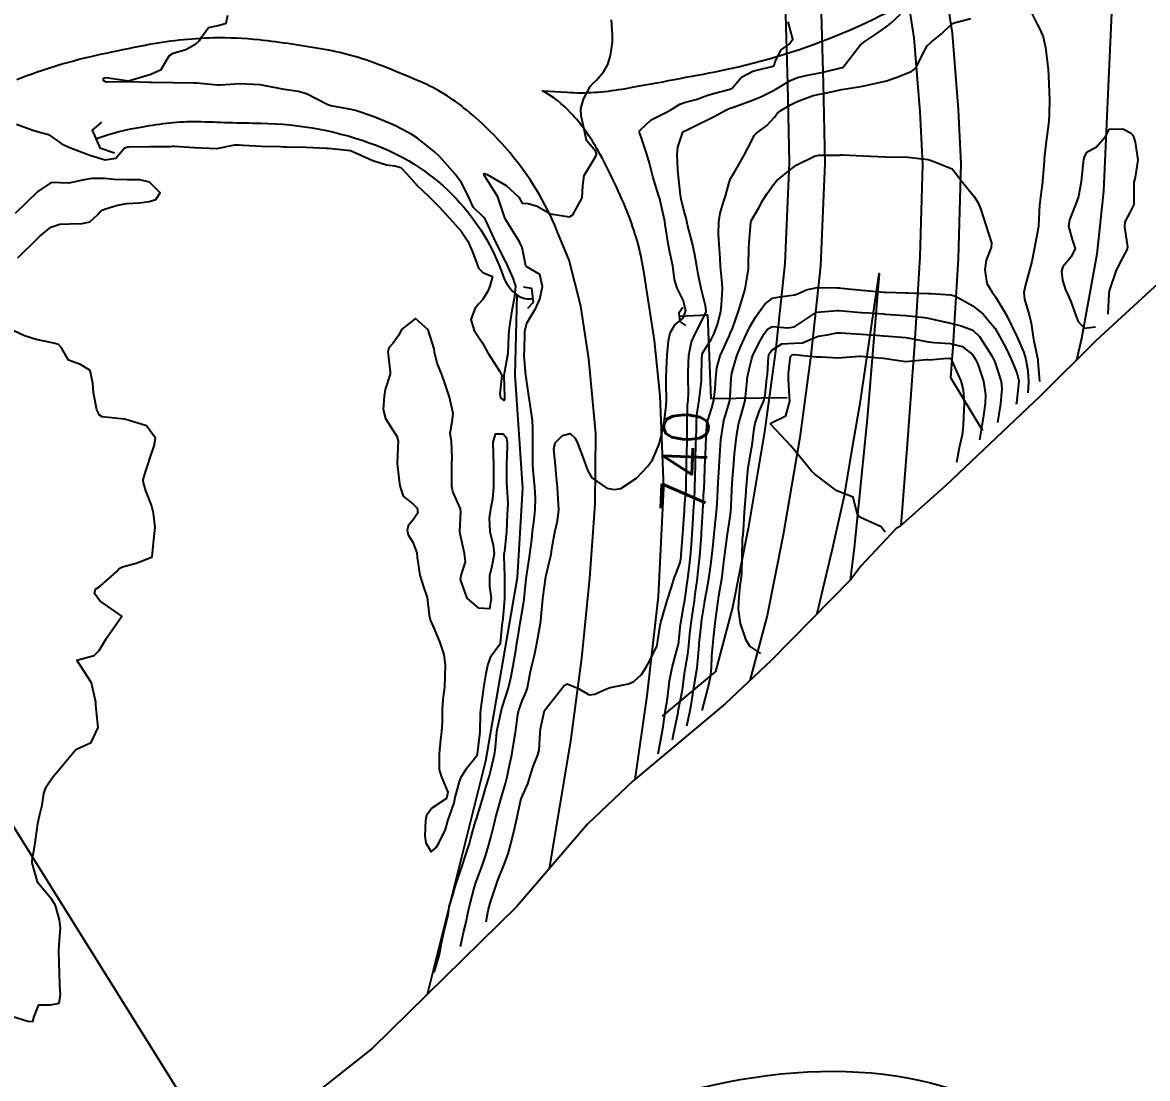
# Model space of a CAD drawing. Header units: metres. Extents: x 307586 to 320046, y 7427249 to 7434250.
# Drawn here: x 316221.1 to 316322, y 7432620.2 to 7432714.9 of the extents above; entities that cross this region are included whole.
import ezdxf
from ezdxf.enums import TextEntityAlignment as Align

# ---------------------------------------------------------------- set-up
doc = ezdxf.new("R2010")
doc.units = ezdxf.units.M
doc.header["$MEASUREMENT"] = 0
for name, color, linetype in [('Area', 45, 'Continuous'), ('Cotas', 45, 'Continuous'), ('Curvas de Nivel 1m', 11, 'Continuous'), ('Curvas de Nivel 5m', 15, 'Continuous'), ('DETALHES', 45, 'Continuous'), ('Hidrografia', 140, 'Continuous'), ('Pontes_Viadutos_Tubos', 190, 'Continuous'), ('TEXTO', 45, 'Continuous'), ('Vias Primárias', 230, 'Continuous')]:
    doc.layers.add(name, color=color, linetype=linetype)
doc.styles.add('Style-STANDARD', font='STANDARD.shx')

msp = doc.modelspace()

# ---------------------------------------------------------------- linework, layer by layer
at = {"layer": 'Area'}
msp.add_polyline3d([(316327.02, 7432695.3, 740.36), (316317.38, 7432686.41, 740.17), (316312.31, 7432681.4, 743.35), (316303.88, 7432673.43, 746.62), (316299.75, 7432669.74, 746.2), (316299.43, 7432669.56, 746.28), (316296.27, 7432666.19, 745.84), (316295.37, 7432665, 745.81), (316288.23, 7432657.73, 745.84), (316284.08, 7432653.83, 742.83), (316275.85, 7432646.92, 740.33), (316271.73, 7432643.04, 740.63), (316265.4, 7432635.65, 739.29), (316252.42, 7432622.91, 737.29), (316247.74, 7432619.22, 738.64)], dxfattribs=at)
at = {"layer": 'Curvas de Nivel 1m', "flags": 128}
for points, elevation in [([(316311.6, 7432715.76), (316312.12, 7432714.72), (316312.3, 7432714.39), (316312.61, 7432713.64), (316312.82, 7432712.71), (316312.85, 7432712.46), (316313.07, 7432710.71), (316313.11, 7432710.17), (316313.17, 7432708.7), (316313.18, 7432708.07), (316313.17, 7432706.7), (316313.13, 7432706.1), (316312.95, 7432704.71), (316312.9, 7432704.31), (316312.72, 7432702.71), (316312.7, 7432702.49), (316312.56, 7432700.71), (316312.55, 7432700.62), (316312.45, 7432699.76), (316312.33, 7432698.81), (316312.32, 7432698.71), (316312.3, 7432698.58), (316312.21, 7432696.71), (316312.18, 7432696.49), (316311.84, 7432694.72), (316311.6, 7432693.5), (316311.4, 7432692.72), (316311.04, 7432691.42), (316310.89, 7432690.73), (316310.93, 7432690.14), (316311.36, 7432688.72), (316311.55, 7432687.97), (316311.72, 7432686.72), (316311.81, 7432686.24), (316312.13, 7432684.71), (316312.14, 7432684.58), (316312.25, 7432683.09), (316312.28, 7432682.75)], 741), ([(316220.5, 7432705.82), (316221.99, 7432705.29), (316222.5, 7432705.14), (316223.39, 7432704.88), (316224.49, 7432704.11), (316224.71, 7432703.99), (316225.22, 7432703.76), (316226.48, 7432703.27), (316227.19, 7432703.02), (316228.47, 7432702.63), (316229.42, 7432702.76), (316230.21, 7432703.7), (316230.41, 7432703.77), (316230.48, 7432703.79), (316230.58, 7432703.79), (316232.48, 7432703.81), (316234.3, 7432703.83), (316234.48, 7432703.85), (316234.7, 7432703.86), (316236.48, 7432703.73), (316238.45, 7432703.63), (316238.48, 7432703.63), (316240.1, 7432703.97), (316240.49, 7432703.98), (316240.85, 7432703.94), (316242.49, 7432703.86), (316244.21, 7432703.81), (316244.49, 7432703.8), (316244.75, 7432703.79), (316246.49, 7432703.75), (316248.29, 7432703.68), (316248.48, 7432703.66), (316250.48, 7432703.46), (316252.47, 7432702.55), (316253.7, 7432702.18), (316254.47, 7432702.07), (316255, 7432701.94), (316255.51, 7432701.39), (316256.45, 7432700.33), (316257.48, 7432699.37), (316258.42, 7432698.42), (316259.4, 7432697.35), (316260.4, 7432696.23), (316260.99, 7432695.33), (316261.41, 7432694.36), (316261.8, 7432693.32), (316261.95, 7432692.9), (316262.36, 7432692.53), (316263.22, 7432692.17), (316262.99, 7432691.3), (316262.8, 7432690.84), (316262.32, 7432690.08), (316261.95, 7432689.69), (316261.66, 7432689.32), (316261.27, 7432688.29), (316261.56, 7432687.32), (316262.28, 7432686.24), (316262.79, 7432685.3), (316263.89, 7432683.65), (316264.06, 7432683.29), (316263.89, 7432681.63), (316263.95, 7432681.29), (316264.22, 7432681.03), (316264.33, 7432681.18), (316264.32, 7432681.29), (316264.31, 7432681.37), (316264.26, 7432683.29), (316264.26, 7432683.31), (316264.62, 7432685.28), (316264.69, 7432686.89), (316264.71, 7432687.28), (316264.78, 7432687.77), (316265, 7432689.28), (316265.22, 7432690.38), (316265.32, 7432691.28), (316265.07, 7432692), (316264.5, 7432693.29), (316264.45, 7432693.38), (316264.37, 7432693.54), (316263.49, 7432695.3), (316262.71, 7432697), (316262.57, 7432697.31), (316262.41, 7432697.49), (316261.49, 7432698.39), (316261.06, 7432699.33), (316260.45, 7432700.56), (316259.86, 7432701.35), (316258.48, 7432702.89), (316257.97, 7432703.37), (316256.49, 7432704.56), (316255.99, 7432704.88), (316255.02, 7432705.4), (316254.51, 7432705.67), (316254.04, 7432705.88), (316252.52, 7432706.52), (316250.93, 7432707.05), (316250.53, 7432707.14), (316248.7, 7432707.48), (316248.53, 7432707.52), (316248.46, 7432707.55), (316246.54, 7432708.55), (316245.78, 7432708.75), (316244.55, 7432708.92), (316242.83, 7432709.27), (316242.55, 7432709.32), (316242.35, 7432709.35), (316240.55, 7432709.43), (316238.82, 7432709.33), (316238.55, 7432709.33), (316236.68, 7432709.49), (316236.55, 7432709.49), (316236.42, 7432709.49), (316234.55, 7432709.54), (316232.66, 7432709.56), (316232.55, 7432709.56), (316232.43, 7432709.55), (316230.55, 7432709.63), (316228.67, 7432709.6), (316228.55, 7432709.6), (316228.31, 7432709.72), (316228.33, 7432709.95), (316228.56, 7432710.02), (316230.55, 7432709.7), (316232.56, 7432710.3), (316233.5, 7432710.73), (316234.03, 7432711.66), (316234.25, 7432711.98), (316234.58, 7432712.18), (316235.7, 7432712.52), (316236.59, 7432713.03), (316236.9, 7432713.31), (316237.12, 7432713.61), (316237.73, 7432714.49), (316238.61, 7432714.67), (316239.33, 7432714.88), (316239.47, 7432715.59)], 737), ([(316257.98, 7432629.74), (316258.45, 7432631.35), (316258.65, 7432632.36), (316258.84, 7432633.34), (316259.24, 7432634.92), (316259.29, 7432635.34), (316259.33, 7432635.67), (316259.68, 7432636.76), (316259.8, 7432637.22), (316259.83, 7432637.33), (316259.91, 7432637.54), (316260.49, 7432639.32), (316260.81, 7432640.23), (316261.15, 7432641.32), (316261.27, 7432641.79), (316261.69, 7432643.31), (316261.71, 7432643.36), (316261.77, 7432643.52), (316262.19, 7432644.89), (316262.31, 7432645.3), (316262.66, 7432646.44), (316262.91, 7432647.3), (316263.1, 7432648.02), (316263.41, 7432649.29), (316263.47, 7432649.66), (316263.62, 7432651.29), (316263.65, 7432651.5), (316263.88, 7432652.58), (316264.03, 7432653.29), (316264.09, 7432653.5), (316264.66, 7432655.28), (316264.89, 7432656.3), (316265.06, 7432657.27), (316265.3, 7432658.63), (316265.41, 7432659.27), (316265.48, 7432659.75), (316265.73, 7432661.26), (316266, 7432662.82), (316266.06, 7432663.2), (316266.07, 7432663.26), (316266.24, 7432665.04), (316266.27, 7432665.26), (316266.51, 7432666.8), (316266.57, 7432667.25), (316266.74, 7432668.58), (316266.81, 7432669.25), (316266.97, 7432670.38), (316267.05, 7432671.25), (316267.07, 7432672.3), (316267.01, 7432673.25), (316266.89, 7432674.49), (316266.85, 7432675.25), (316266.84, 7432676.58), (316266.83, 7432677.25), (316266.85, 7432678.59), (316266.82, 7432679.25), (316266.57, 7432680.9), (316266.52, 7432681.26), (316266.24, 7432683.13), (316266.22, 7432683.24), (316266.22, 7432683.26), (316266.07, 7432685.07), (316266.07, 7432685.26), (316266.08, 7432685.44), (316266.13, 7432687.26), (316266.3, 7432687.98), (316266.78, 7432688.79), (316267.07, 7432689.25), (316267.46, 7432690.12), (316267.69, 7432691.25), (316267.46, 7432692.35), (316266.36, 7432692.99), (316266.22, 7432693.12), (316266.17, 7432693.26), (316265.87, 7432694.76), (316265.65, 7432695.27), (316264.41, 7432697.25), (316264.39, 7432697.29), (316264.36, 7432697.34), (316263.69, 7432699.3), (316262.46, 7432701.25), (316262.45, 7432701.31), (316262.46, 7432701.39), (316262.74, 7432701.31), (316264.45, 7432700.33), (316265.58, 7432699.27), (316265.89, 7432698.73), (316266.43, 7432698.7), (316267.21, 7432698.47), (316268.42, 7432697.78), (316270.13, 7432697.51), (316270.42, 7432697.69), (316271.25, 7432699.21), (316271.33, 7432700.32), (316271.45, 7432701.21), (316272.48, 7432702.94), (316272.56, 7432703.11), (316272.56, 7432703.19), (316272.48, 7432703.36), (316271.66, 7432704.37), (316271.48, 7432705.21), (316271.17, 7432706.56), (316271.13, 7432707.21), (316271.39, 7432708.06), (316271.97, 7432709.2), (316272.25, 7432709.5), (316272.56, 7432709.78), (316273.22, 7432710.54), (316273.55, 7432711.18), (316273.79, 7432711.98), (316273.98, 7432713.18), (316273.98, 7432713.8), (316273.9, 7432715.18)], 738), ([(316260.36, 7432632.06), (316260.63, 7432633.32), (316260.83, 7432634.14), (316261.07, 7432635.32), (316261.17, 7432635.82), (316261.56, 7432637.31), (316261.7, 7432637.71), (316262.28, 7432639.3), (316262.64, 7432640.39), (316262.91, 7432641.3), (316263.09, 7432641.96), (316263.42, 7432643.29), (316263.49, 7432643.57), (316263.78, 7432644.63), (316263.97, 7432645.29), (316264.39, 7432646.7), (316264.53, 7432647.28), (316264.72, 7432648.18), (316264.95, 7432649.27), (316265.08, 7432650.04), (316265.27, 7432651.27), (316265.5, 7432652.89), (316265.58, 7432653.26), (316265.89, 7432654.09), (316266.25, 7432654.9), (316266.35, 7432655.26), (316266.59, 7432656.59), (316266.74, 7432657.25), (316266.98, 7432658.21), (316267.2, 7432659.25), (316267.32, 7432659.89), (316267.54, 7432661.24), (316267.59, 7432661.65), (316267.72, 7432663.24), (316267.75, 7432663.5), (316268.01, 7432665.24), (316268.01, 7432665.26), (316268.02, 7432665.36), (316268.4, 7432666.88), (316268.48, 7432667.23), (316268.55, 7432667.73), (316268.82, 7432669.23), (316269.06, 7432670.26), (316269.16, 7432671.23), (316269.12, 7432672.22), (316269.05, 7432673.23), (316268.93, 7432674.44), (316268.86, 7432675.23), (316268.72, 7432676.68), (316268.84, 7432677.23), (316269.49, 7432677.91), (316270.18, 7432678.08), (316270.62, 7432677.66), (316270.85, 7432677.21), (316271.3, 7432676.06), (316271.6, 7432675.2), (316271.75, 7432674.8), (316272.13, 7432674.11), (316273.46, 7432673.18), (316274.12, 7432673.05), (316274.74, 7432673.16), (316276.13, 7432674.08), (316276.65, 7432674.62), (316277.12, 7432675.13), (316277.56, 7432675.72), (316278.17, 7432677.12), (316278.56, 7432678.75), (316278.62, 7432679.12), (316278.8, 7432680.53), (316278.82, 7432681.11), (316278.8, 7432682.55), (316278.8, 7432683.11), (316278.86, 7432684.51), (316278.88, 7432685.11), (316279, 7432686.39), (316279.17, 7432687.11), (316279.59, 7432687.82), (316280.31, 7432688.43), (316280.57, 7432689.1), (316280.33, 7432690.05), (316279.77, 7432691.11), (316279.56, 7432691.9), (316279.39, 7432693.11), (316279.14, 7432694.35), (316278.99, 7432695.11), (316278.72, 7432696.81), (316278.67, 7432697.12), (316278.42, 7432698.29), (316278.22, 7432699.12), (316278.12, 7432699.44), (316277.6, 7432701.13), (316277.29, 7432702.32), (316277.07, 7432703.13), (316276.5, 7432704.83), (316276.41, 7432705.05), (316276.4, 7432705.14), (316276.42, 7432705.22), (316276.51, 7432705.33), (316277.44, 7432706.21), (316278.53, 7432706.76), (316278.78, 7432706.86), (316279.21, 7432707.11), (316280.01, 7432707.63), (316280.54, 7432707.8), (316281.49, 7432708.03), (316282.55, 7432708.42), (316283.03, 7432708.58), (316284.55, 7432708.96), (316284.73, 7432709.05), (316285.56, 7432710.04), (316286.58, 7432710.56), (316286.93, 7432710.67), (316288.27, 7432711), (316288.49, 7432711.09), (316288.59, 7432711.45), (316289.11, 7432712.48), (316289.83, 7432712.99), (316290.16, 7432713.43), (316289.75, 7432714.99)], 739), ([(316278.07, 7432649.36), (316278.42, 7432651.11), (316278.53, 7432651.77), (316278.72, 7432653.11), (316278.88, 7432654.09), (316279.02, 7432655.1), (316279.11, 7432655.91), (316279.33, 7432657.1), (316279.85, 7432658.99), (316279.88, 7432659.09), (316279.89, 7432659.16), (316279.96, 7432659.71), (316280.09, 7432660.98), (316280.11, 7432661.09), (316280.39, 7432662.69), (316280.46, 7432663.09), (316280.66, 7432664.44), (316280.74, 7432665.08), (316280.89, 7432666.24), (316280.98, 7432667.09), (316281.06, 7432668.09), (316281.14, 7432669.08), (316281.2, 7432669.97), (316281.26, 7432671.08), (316281.33, 7432672.29), (316281.37, 7432673.08), (316281.41, 7432674.36), (316281.43, 7432675.08), (316281.44, 7432675.79), (316281.47, 7432677.08), (316281.51, 7432678.41), (316281.52, 7432679.08), (316281.56, 7432679.72), (316281.77, 7432681.08), (316281.96, 7432682.8), (316281.98, 7432683.07), (316282.01, 7432684.82), (316282.02, 7432685.07), (316282.07, 7432685.27), (316282.27, 7432685.61), (316282.83, 7432686.52), (316283.1, 7432687.06), (316283.43, 7432687.93), (316283.7, 7432689.06), (316283.75, 7432689.62), (316283.84, 7432691.06), (316283.83, 7432691.57), (316283.68, 7432693.06), (316283.63, 7432693.8), (316283.54, 7432695.06), (316283.48, 7432695.97), (316283.52, 7432697.06), (316283.65, 7432697.83), (316284.01, 7432699.05), (316284.12, 7432699.37), (316284.46, 7432700.6), (316284.57, 7432700.94), (316284.62, 7432701.05), (316284.94, 7432701.52), (316285.79, 7432703.03), (316286.5, 7432704.41), (316286.7, 7432704.82), (316286.89, 7432705.02), (316287.82, 7432705.7), (316288.52, 7432706.46), (316288.75, 7432706.78), (316289, 7432707), (316289.96, 7432707.56), (316290.54, 7432707.86), (316291.99, 7432708.4), (316292.55, 7432708.52), (316292.91, 7432708.58), (316294.55, 7432708.93), (316296.27, 7432709.19), (316296.56, 7432709.25), (316297.9, 7432709.55), (316298.57, 7432709.72), (316299.44, 7432710), (316300.58, 7432710.46), (316300.85, 7432710.58), (316301.19, 7432710.85), (316301.76, 7432712), (316302.21, 7432712.84), (316302.61, 7432713.22), (316303.5, 7432713.93), (316304.44, 7432714.81), (316304.56, 7432714.88), (316304.62, 7432714.9), (316306.13, 7432715.29)], 741), ([(316279.36, 7432650.6), (316279.46, 7432651.1), (316279.86, 7432653.07), (316279.86, 7432653.09), (316279.88, 7432653.19), (316280.21, 7432654.78), (316280.26, 7432655.09), (316280.44, 7432656.57), (316280.53, 7432657.08), (316280.75, 7432658.28), (316280.84, 7432659.08), (316280.93, 7432660.12), (316281.05, 7432661.08), (316281.17, 7432661.9), (316281.34, 7432663.08), (316281.41, 7432663.67), (316281.6, 7432665.07), (316281.65, 7432665.45), (316281.82, 7432667.07), (316281.97, 7432668.96), (316281.97, 7432669.07), (316281.98, 7432669.17), (316282.1, 7432671.07), (316282.19, 7432673), (316282.2, 7432673.07), (316282.27, 7432674.95), (316282.27, 7432675.07), (316282.35, 7432676.89), (316282.35, 7432677.07), (316282.44, 7432678.81), (316282.49, 7432679.07), (316282.9, 7432680.38), (316283.07, 7432681.06), (316283.2, 7432682.09), (316283.25, 7432683.06), (316283.34, 7432683.97), (316283.65, 7432685.06), (316283.84, 7432685.48), (316284.28, 7432686.43), (316284.47, 7432686.87), (316284.55, 7432687.05), (316284.75, 7432687.5), (316285.3, 7432689.04), (316285.54, 7432689.82), (316285.88, 7432691.03), (316286.18, 7432692.84), (316286.19, 7432693.02), (316286.22, 7432694.86), (316286.23, 7432695.02), (316286.24, 7432695.17), (316286.38, 7432697.02), (316286.41, 7432697.14), (316287.12, 7432698.32), (316287.48, 7432699.01), (316287.85, 7432699.6), (316288.45, 7432700.44), (316288.71, 7432700.75), (316289, 7432700.99), (316289.8, 7432701.65), (316290.47, 7432702.14), (316292.09, 7432702.96), (316292.48, 7432703.05), (316294.36, 7432703.05), (316294.48, 7432703.06), (316294.62, 7432703.07), (316296.48, 7432702.98), (316298.48, 7432702.88), (316300.48, 7432702.86), (316302.3, 7432702.65), (316302.48, 7432702.6), (316302.82, 7432702.48), (316304.47, 7432701.81), (316304.91, 7432701.25), (316305.22, 7432700.8), (316306.44, 7432699.32), (316306.78, 7432698.78), (316307.03, 7432698.17), (316307.48, 7432696.77), (316307.97, 7432695.19), (316307.96, 7432694.76), (316307.52, 7432693.61), (316307.38, 7432692.77), (316307.57, 7432691.54), (316308.04, 7432690.76), (316308.34, 7432690.35), (316309.31, 7432688.75), (316310.26, 7432686.78), (316310.28, 7432686.74), (316310.29, 7432686.71), (316310.87, 7432685.33), (316311.05, 7432684.73), (316311.25, 7432683.71), (316311.31, 7432682.72), (316311.24, 7432681.73)], 742), ([(316220.64, 7432693.82), (316222.38, 7432695.54), (316222.5, 7432695.67), (316222.61, 7432695.79), (316223.59, 7432696.58), (316224.4, 7432696.84), (316225.27, 7432696.89), (316226.4, 7432696.9), (316227.09, 7432697.05), (316227.81, 7432697.73), (316228.08, 7432698.06), (316228.42, 7432698.19), (316229.57, 7432698.56), (316230.42, 7432698.72), (316231.53, 7432698.78), (316232.42, 7432698.88), (316233.01, 7432699.08), (316233.39, 7432699.66), (316232.44, 7432700.62), (316231.59, 7432700.83), (316230.44, 7432700.83), (316229.29, 7432700.87), (316228.45, 7432700.94), (316227.23, 7432700.94), (316226.44, 7432700.8), (316225.21, 7432700.53), (316224.44, 7432700.56), (316223.62, 7432700.6), (316222.43, 7432699.79), (316220.41, 7432697.82)], 737), ([(316280.66, 7432651.87), (316280.91, 7432653.08), (316281.07, 7432653.9), (316281.24, 7432655.08), (316281.33, 7432655.66), (316281.58, 7432657.07), (316281.62, 7432657.39), (316281.76, 7432659.07), (316281.77, 7432659.26), (316281.96, 7432661.07), (316281.97, 7432661.09), (316281.98, 7432661.23), (316282.24, 7432662.83), (316282.28, 7432663.07), (316282.53, 7432664.55), (316282.62, 7432665.06), (316282.8, 7432666.3), (316282.89, 7432667.06), (316283, 7432668.13), (316283.09, 7432669.06), (316283.19, 7432669.96), (316283.32, 7432671.06), (316283.38, 7432671.79), (316283.43, 7432673.06), (316283.46, 7432673.72), (316283.54, 7432675.06), (316283.57, 7432675.63), (316283.67, 7432677.06), (316283.71, 7432677.52), (316283.93, 7432679.05), (316283.98, 7432679.26), (316284.21, 7432680.01), (316284.45, 7432680.82), (316284.51, 7432681.05), (316284.54, 7432681.36), (316284.63, 7432683.04), (316284.7, 7432683.5), (316285.15, 7432685.04), (316285.46, 7432685.85), (316285.99, 7432687.02), (316286.3, 7432687.65), (316286.82, 7432688.5), (316287.18, 7432689.01), (316287.66, 7432689.67), (316288.33, 7432690.22), (316288.98, 7432690.34), (316290.34, 7432690.51), (316290.66, 7432690.65), (316291.36, 7432690.96), (316292.35, 7432691.17), (316294.13, 7432691.15), (316294.34, 7432691.13), (316294.53, 7432691.12), (316296.34, 7432690.93), (316296.69, 7432690.9), (316298.34, 7432690.76), (316298.46, 7432690.76), (316300.34, 7432690.71), (316300.49, 7432690.71), (316302.34, 7432690.65), (316302.53, 7432690.64), (316304.34, 7432690.52), (316304.74, 7432690.4), (316306.32, 7432689.52), (316307.25, 7432688.77), (316308.3, 7432687.49), (316308.74, 7432686.76), (316309.26, 7432685.77), (316309.76, 7432684.75), (316310.25, 7432683.51), (316310.42, 7432682.91), (316310.43, 7432682.74), (316310.22, 7432680.84), (316310.21, 7432680.75), (316310.2, 7432680.72)], 743), ([(316282.04, 7432653.23), (316282.52, 7432655.06), (316282.76, 7432656.22), (316282.85, 7432657.06), (316282.9, 7432658.1), (316282.97, 7432659.06), (316283.06, 7432659.97), (316283.19, 7432661.06), (316283.29, 7432661.76), (316283.46, 7432663.06), (316283.53, 7432663.53), (316283.79, 7432665.05), (316283.82, 7432665.26), (316284.03, 7432667.05), (316284.03, 7432667.07), (316284.05, 7432667.25), (316284.31, 7432669.05), (316284.54, 7432670.6), (316284.59, 7432671.04), (316284.62, 7432671.55), (316284.7, 7432673.04), (316284.73, 7432673.65), (316284.84, 7432675.04), (316284.94, 7432676.26), (316285.02, 7432677.04), (316285.15, 7432678.01), (316285.32, 7432679.03), (316285.52, 7432679.72), (316285.87, 7432681.03), (316286.05, 7432682.83), (316286.07, 7432683.02), (316286.25, 7432683.84), (316286.48, 7432684.8), (316286.55, 7432685.02), (316287.1, 7432686.19), (316287.58, 7432687.01), (316287.88, 7432687.43), (316288.3, 7432687.69), (316289.72, 7432687.56), (316290.3, 7432687.65), (316292.28, 7432688.95), (316292.3, 7432688.96), (316294.14, 7432689.11), (316294.32, 7432689.11), (316296.27, 7432688.94), (316296.31, 7432688.94), (316296.98, 7432688.89), (316298.31, 7432688.8), (316298.4, 7432688.79), (316300.31, 7432688.66), (316301.96, 7432688.48), (316302.31, 7432688.42), (316302.83, 7432688.3), (316304.3, 7432687.96), (316305.26, 7432687.75), (316306.3, 7432687.35), (316306.9, 7432686.77), (316308, 7432685.04), (316308.16, 7432684.76), (316308.27, 7432684.52), (316308.84, 7432682.75), (316308.9, 7432682.09), (316308.8, 7432680.75), (316308.51, 7432679.07)], 744), ([(316220.19, 7432625.8), (316221.54, 7432625.37), (316221.98, 7432625.34), (316222.1, 7432625.78), (316222.51, 7432626.83), (316223.56, 7432626.85), (316224.33, 7432626.99), (316224.45, 7432627.76), (316224.4, 7432628.58), (316224.38, 7432629.76), (316224.35, 7432630.51), (316224.31, 7432631.76), (316224.39, 7432633), (316224.46, 7432633.76), (316224.36, 7432634.47), (316224.01, 7432635.76), (316223.67, 7432636.29), (316222.43, 7432637.78), (316221.91, 7432639.58), (316221.93, 7432639.79), (316222.18, 7432641.33), (316222.24, 7432641.78), (316222.43, 7432643.11), (316222.59, 7432643.78), (316222.81, 7432644.74), (316222.98, 7432645.78), (316223.18, 7432646.39), (316223.81, 7432647.31), (316224.02, 7432647.56), (316224.19, 7432647.76), (316225.83, 7432649.74), (316227.2, 7432650.37), (316227.85, 7432651.72), (316227.63, 7432653.72), (316227.62, 7432653.99), (316227.25, 7432655.73), (316225.93, 7432657.74), (316227.49, 7432658.18), (316227.94, 7432658.63), (316228.58, 7432659.71), (316229.97, 7432661.69), (316227.99, 7432663.07), (316227.52, 7432663.72), (316227.61, 7432664.12), (316228.01, 7432664.39), (316229.51, 7432665.7), (316229.74, 7432665.98), (316230.03, 7432666.12), (316231.25, 7432666.46), (316232.04, 7432666.74), (316232.69, 7432667.02), (316232.76, 7432667.66), (316232.86, 7432668.86), (316232.95, 7432669.66), (316232.82, 7432670.93), (316232.63, 7432671.66), (316232.11, 7432672.94), (316231.9, 7432673.67), (316231.88, 7432673.92), (316232.13, 7432674.74), (316232.37, 7432675.44), (316232.42, 7432675.67), (316232.87, 7432676.96), (316232.99, 7432677.66), (316232.18, 7432678.76), (316230.62, 7432679.26), (316230.19, 7432679.36), (316229.91, 7432679.41), (316228.19, 7432679.57), (316227.95, 7432679.72), (316227.73, 7432680.19), (316227.42, 7432681.73), (316227.35, 7432682.6), (316227.13, 7432683.73), (316226.25, 7432684.26), (316225.17, 7432684.67), (316224.56, 7432685.77), (316224.27, 7432686.05), (316223.87, 7432686.17), (316222.27, 7432686.51), (316221.24, 7432686.84), (316220.29, 7432687.3)], 737), ([(316298.43, 7432669.23), (316298.09, 7432669.72), (316296.63, 7432670.36), (316296.1, 7432670.61), (316295.92, 7432670.9), (316295.57, 7432672.36), (316294.12, 7432672.93), (316292.14, 7432674.44), (316291.87, 7432674.68), (316291.62, 7432674.96), (316290.17, 7432676.75), (316289.97, 7432676.98), (316288.19, 7432678.89), (316288.18, 7432679), (316289.53, 7432679.66), (316289.88, 7432680.98), (316289.87, 7432681.34), (316289.78, 7432682.98), (316289.78, 7432683.45), (316289.96, 7432684.98), (316290.1, 7432685.14), (316290.27, 7432685.17), (316292.25, 7432684.97), (316292.26, 7432684.96), (316292.73, 7432684.95), (316294.26, 7432684.86), (316294.99, 7432684.92), (316296.15, 7432685.02), (316296.26, 7432685.02), (316297.87, 7432684.88), (316298.26, 7432684.85), (316298.3, 7432684.84), (316300.26, 7432684.55), (316302.15, 7432684.72), (316302.26, 7432684.72), (316302.41, 7432684.68), (316303.67, 7432684.82), (316304.22, 7432684.85), (316304.26, 7432684.85), (316304.29, 7432684.84), (316304.33, 7432684.81), (316304.92, 7432683.47), (316305.23, 7432682.8), (316305.44, 7432682), (316305.53, 7432680.79), (316305.46, 7432679.54), (316305.43, 7432678.79), (316305.35, 7432677.96), (316305.09, 7432676.8), (316304.84, 7432675.48)], 746)]:
    msp.add_lwpolyline(points, dxfattribs=dict(at, elevation=elevation))
at = {"layer": 'Curvas de Nivel 1m', "elevation": 737, "flags": 128}
msp.add_lwpolyline([(316258.92, 7432682.67), (316258.66, 7432683.36), (316258.25, 7432684.39), (316258.01, 7432685.36), (316257.97, 7432685.66), (316257.46, 7432687.37), (316256.3, 7432688.38), (316255.05, 7432687.4), (316254.8, 7432686.89), (316254.27, 7432686.14), (316253.91, 7432685.77), (316253.83, 7432685.41), (316254.05, 7432683.61), (316254.04, 7432683.41), (316253.6, 7432682.04), (316253.5, 7432681.42), (316253.41, 7432680.22), (316253.61, 7432679.42), (316254.18, 7432678.52), (316254.63, 7432677.85), (316254.74, 7432677.4), (316254.72, 7432676.85), (316254.67, 7432675.4), (316254.8, 7432674.07), (316254.89, 7432673.4), (316255.19, 7432672.47), (316256.11, 7432671.73), (316256.47, 7432671.38), (316256.52, 7432670.96), (316256.09, 7432670.34), (316255.66, 7432669.81), (316255.55, 7432669.39), (316255.66, 7432668.98), (316256.06, 7432668.33), (316256.42, 7432667.38), (316256.46, 7432666.96), (316256.69, 7432665.37), (316257.04, 7432664.34), (316257.36, 7432663.37), (316257.55, 7432661.8), (316257.64, 7432661.36), (316257.97, 7432660.55), (316258.48, 7432659.35), (316258.86, 7432658.27), (316258.96, 7432657.34), (316258.95, 7432656.31), (316258.9, 7432655.34), (316258.76, 7432654.21), (316258.7, 7432653.35), (316258.7, 7432652.17), (316258.63, 7432651.35), (316258.55, 7432650.65), (316258.44, 7432649.35), (316258.43, 7432647.96), (316258.6, 7432647.35), (316259.22, 7432645.91), (316259.08, 7432645.34), (316257.77, 7432644.49), (316257.3, 7432643.83), (316257.2, 7432643.37), (316257.14, 7432641.98), (316257.24, 7432641.37), (316257.73, 7432640.55), (316258.15, 7432640.94), (316258.39, 7432641.35), (316259, 7432642.58), (316259.22, 7432643.34), (316259.78, 7432644.97), (316259.83, 7432645.28), (316259.84, 7432645.33), (316260.26, 7432646.87), (316260.45, 7432647.32), (316260.97, 7432648.17), (316261.83, 7432649.22), (316261.86, 7432649.29), (316261.86, 7432649.31), (316262.09, 7432651.07), (316262.11, 7432651.31), (316262.15, 7432653.04), (316262.17, 7432653.31), (316262.38, 7432654.82), (316262.45, 7432655.3), (316262.65, 7432656.57), (316262.8, 7432657.3), (316263.1, 7432658.14), (316263.95, 7432659.29), (316264.12, 7432661.15), (316264.14, 7432661.29), (316264.16, 7432661.47), (316264.31, 7432663.29), (316264.32, 7432663.6), (316264.32, 7432665.29), (316264.25, 7432667.09), (316264.26, 7432667.29), (316264.31, 7432667.54), (316264.49, 7432669.28), (316264.56, 7432670.82), (316264.6, 7432671.28), (316264.63, 7432671.81), (316264.54, 7432673.28), (316264.51, 7432673.67), (316264.49, 7432675.28), (316264.55, 7432676.9), (316264.56, 7432677.28), (316264.51, 7432677.62), (316264.18, 7432678.03), (316263.47, 7432678.01), (316263.25, 7432677.3), (316263.29, 7432676.16), (316263.3, 7432675.3), (316263.31, 7432674.12), (316263.32, 7432673.3), (316263.23, 7432672.18), (316263.04, 7432671.3), (316262.91, 7432670.48), (316262.99, 7432669.3), (316263.29, 7432668.06), (316263.38, 7432667.3), (316263.17, 7432666.17), (316262.96, 7432665.3), (316262.94, 7432664.37), (316263.1, 7432663.3), (316262.94, 7432662.35), (316261.99, 7432662.43), (316260.93, 7432663.32), (316260.35, 7432665), (316260.4, 7432665.33), (316260.79, 7432666.57), (316260.72, 7432667.32), (316260.32, 7432669.08), (316260.3, 7432669.33), (316260.38, 7432671.04), (316260.34, 7432671.33), (316260.11, 7432671.87), (316259.65, 7432672.87), (316259.56, 7432673.34), (316259.56, 7432674.76), (316259.58, 7432675.35), (316259.61, 7432675.88), (316259.53, 7432677.35), (316259.43, 7432678.1), (316259.62, 7432679.35), (316259.68, 7432679.86), (316259.37, 7432681.35)], close=True, dxfattribs=at)
at = {"layer": 'Curvas de Nivel 5m', "flags": 128}
for points, elevation in [([(316262.64, 7432634.29), (316262.84, 7432635.3), (316263.02, 7432635.95), (316263.45, 7432637.29), (316263.7, 7432638.02), (316264.19, 7432639.28), (316264.62, 7432640.39), (316264.87, 7432641.27), (316265.22, 7432642.73), (316265.34, 7432643.27), (316265.76, 7432645.24), (316265.77, 7432645.26), (316265.78, 7432645.31), (316266.4, 7432646.66), (316266.57, 7432647.25), (316266.86, 7432648.22), (316267.29, 7432649.25), (316267.4, 7432649.69), (316267.48, 7432651.24), (316267.52, 7432651.59), (316267.88, 7432653.24), (316269.44, 7432655.22), (316269.64, 7432655.48), (316269.91, 7432655.63), (316270.94, 7432655.2), (316271.9, 7432654.65), (316272.39, 7432654.7), (316273.43, 7432655.17), (316273.78, 7432655.3), (316273.91, 7432655.32), (316275.43, 7432655.63), (316275.91, 7432655.85), (316276.57, 7432656.48), (316277.01, 7432657.13), (316277.34, 7432657.73), (316277.95, 7432659), (316277.98, 7432659.12), (316278.25, 7432660.85), (316278.31, 7432661.12), (316278.44, 7432661.56), (316278.88, 7432663.11), (316279.32, 7432664.4), (316279.53, 7432665.1), (316279.65, 7432665.47), (316280.04, 7432666.52), (316280.13, 7432667.02), (316280.14, 7432667.1), (316280.15, 7432667.2), (316280.3, 7432669.1), (316280.41, 7432670.78), (316280.43, 7432671.1), (316280.45, 7432671.44), (316280.58, 7432673.09), (316280.6, 7432673.57), (316280.63, 7432675.09), (316280.65, 7432676.6), (316280.67, 7432677.09), (316280.68, 7432677.59), (316280.68, 7432679.09), (316280.71, 7432680.59), (316280.76, 7432681.09), (316280.8, 7432681.67), (316280.77, 7432683.09), (316280.76, 7432683.61), (316280.83, 7432685.09), (316281.07, 7432686.3), (316281.43, 7432687.08), (316282.31, 7432688.78), (316282.39, 7432688.99), (316282.4, 7432689.07), (316282.32, 7432689.53), (316281.93, 7432691.08), (316281.66, 7432692.38), (316281.55, 7432693.08), (316281.38, 7432694.09), (316281.15, 7432695.09), (316280.71, 7432696.8), (316280.66, 7432697.1), (316280.62, 7432697.31), (316280.42, 7432698), (316280.15, 7432699.1), (316280.09, 7432699.45), (316279.91, 7432701.11), (316279.84, 7432701.74), (316279.78, 7432703.11), (316279.83, 7432703.77), (316280.29, 7432705.1), (316280.42, 7432705.19), (316280.5, 7432705.22), (316281.75, 7432705.84), (316282.52, 7432706.21), (316283.09, 7432706.5), (316284.08, 7432707.05), (316284.39, 7432707.2), (316284.53, 7432707.25), (316284.85, 7432707.36), (316286.54, 7432707.96), (316287.28, 7432708.27), (316288.55, 7432708.91), (316288.61, 7432708.95), (316288.69, 7432709), (316289.85, 7432709.7), (316290.57, 7432710), (316291.34, 7432710.2), (316292.57, 7432710.42), (316293.01, 7432710.51), (316294.58, 7432710.89), (316294.61, 7432710.9), (316294.68, 7432710.93), (316294.97, 7432711.31), (316296.21, 7432712.91), (316296.61, 7432713.24), (316297.6, 7432713.9), (316298.62, 7432714.6), (316298.78, 7432714.72), (316298.96, 7432714.88), (316299.81, 7432715.69)], 740), ([(316318.46, 7432688.78), (316318.53, 7432690.64), (316318.57, 7432690.86), (316319.17, 7432692.63), (316319.55, 7432693.45), (316320.19, 7432694.62), (316320.21, 7432694.81), (316319.95, 7432696.62), (316319.98, 7432697.06), (316320.43, 7432697.89), (316320.77, 7432698.61), (316320.77, 7432700.3), (316320.79, 7432700.62), (316320.89, 7432701.04), (316321.14, 7432702.61), (316320.9, 7432704.22), (316320.78, 7432704.62), (316320.7, 7432704.8), (316320.52, 7432704.99), (316319.77, 7432705.37), (316318.52, 7432705.34), (316318.27, 7432704.89), (316318.16, 7432704.64), (316317.39, 7432703.76), (316316.49, 7432703.25), (316316.3, 7432702.85), (316316.25, 7432702.66), (316316.22, 7432702.4), (316316.03, 7432700.67), (316315.78, 7432699.34), (316315.55, 7432698.67), (316314.98, 7432697.24), (316314.89, 7432696.68), (316315.21, 7432695.49), (316315.48, 7432694.67), (316315.14, 7432693.92), (316314.37, 7432693.04), (316314.29, 7432692.76), (316314.28, 7432692.69), (316314.27, 7432692.6), (316314.35, 7432691.83), (316314.63, 7432690.97), (316314.78, 7432690.68), (316315.1, 7432689.91), (316315.54, 7432688.67), (316315.76, 7432688.12), (316316.3, 7432687.54), (316317.3, 7432687.65)], 740), ([(316287.28, 7432658.34), (316286.29, 7432659.02), (316285.96, 7432659.55), (316285.48, 7432661.03), (316285.29, 7432662.33), (316285.31, 7432663.03), (316285.44, 7432664.45), (316285.54, 7432665.03), (316285.59, 7432665.47), (316285.62, 7432667.03), (316285.66, 7432668.61), (316285.7, 7432669.03), (316285.73, 7432669.37), (316285.83, 7432671.02), (316285.96, 7432672.86), (316285.97, 7432673.02), (316286.14, 7432675.02), (316286.45, 7432676.73), (316286.5, 7432677.02), (316286.69, 7432678.52), (316286.78, 7432679.01), (316287.15, 7432680.06), (316287.55, 7432681.01), (316287.67, 7432681.56), (316287.84, 7432683), (316287.88, 7432683.37), (316287.98, 7432685), (316288.05, 7432685.22), (316288.27, 7432685.54), (316289.16, 7432686.12), (316290.28, 7432686.18), (316291.03, 7432686.22), (316292.29, 7432686.74), (316292.44, 7432686.8), (316293.24, 7432686.94), (316294.12, 7432687.11), (316294.29, 7432687.12), (316294.48, 7432687.11), (316296.29, 7432686.98), (316297.63, 7432686.89), (316298.29, 7432686.83), (316298.34, 7432686.83), (316300.29, 7432686.68), (316300.49, 7432686.66), (316302.29, 7432686.31), (316302.86, 7432686.25), (316304.28, 7432686.16), (316305.36, 7432685.87), (316306.28, 7432685.16), (316306.52, 7432684.78), (316306.75, 7432684.29), (316307.26, 7432682.77), (316307.45, 7432681.55), (316307.43, 7432680.77), (316307.28, 7432679.7), (316307.13, 7432678.77), (316306.9, 7432677.5)], 745)]:
    msp.add_lwpolyline(points, dxfattribs=dict(at, elevation=elevation))
at = {"layer": 'DETALHES'}
msp.add_ellipse((316267.33, 7432567.22), major_axis=(-47.34, -45.8), ratio=0.590212, dxfattribs=at)
at = {"layer": 'Hidrografia'}
msp.add_lwpolyline([(316227.64, 7432704.5, -0.052384), (316231.85, 7432705.58, -0.047605), (316236.72, 7432706.07, 0.006024), (316242.43, 7432705.91, -0.087334), (316252.78, 7432703.93, -0.112371), (316259.95, 7432699.15, -0.106731), (316264.18, 7432692.2, 0.148052), (316265.42, 7432690.5, 0.222534), (316266.86, 7432690.2, 0.222534)], format="xyb", dxfattribs=at)
at = {"layer": 'Hidrografia', "elevation": 738.06}
msp.add_lwpolyline([(316257.4, 7432627.8), (316262.61, 7432648.71), (316265.45, 7432665.17), (316265.93, 7432673.18), (316265.24, 7432683.31), (316265.42, 7432690.5)], dxfattribs=at)
at = {"layer": 'Hidrografia'}
msp.add_lwpolyline([(316279.96, 7432688.6), (316282.5, 7432688.72), (316282.8, 7432681.21), (316289.64, 7432681.31)], dxfattribs=at)
at = {"layer": 'Pontes_Viadutos_Tubos'}
for points, elevation in [([(316266.05, 7432795.47), (316273.71, 7432786.94), (316277.09, 7432782.66), (316280.2, 7432778.34), (316283.26, 7432773.72), (316286.61, 7432768.17), (316290.61, 7432760.55), (316294.49, 7432752.12), (316296.77, 7432746.41), (316300.25, 7432735.73), (316302.7, 7432725.22), (316304.46, 7432713.97), (316304.99, 7432707.13), (316305.23, 7432702.25), (316304.99, 7432693.78), (316304.52, 7432685.84), (316304.32, 7432683.09), (316307.17, 7432678.34)], 740.3), ([(316250.19, 7432791.5), (316255.78, 7432786.24), (316260.12, 7432781.53), (316265.05, 7432775.66), (316270.07, 7432768.56), (316274.84, 7432761), (316278.12, 7432754.96), (316281, 7432748.71), (316284.17, 7432740.45), (316285.43, 7432736.66), (316286.65, 7432732.47), (316287.95, 7432727.05), (316288.7, 7432723.54), (316289.47, 7432716.63), (316289.68, 7432709.42), (316289.82, 7432702.36), (316289.45, 7432693.34), (316288.62, 7432685.45), (316287.62, 7432678.22), (316286.14, 7432669.56), (316284.75, 7432662.48), (316283.22, 7432656.75), (316278.43, 7432652.72)], 733.1)]:
    msp.add_lwpolyline(points, dxfattribs=dict(at, elevation=elevation))
for points in [[(316228.13, 7432706), (316227.31, 7432705.27), (316227.99, 7432703.69), (316229.3, 7432703.24)], [(316266, 7432691.24), (316266.71, 7432691.1), (316266.88, 7432689.82), (316266.36, 7432689.3)], [(316280.29, 7432689.38), (316279.94, 7432688.86), (316280.01, 7432688.13), (316280.53, 7432687.78)]]:
    msp.add_lwpolyline(points, dxfattribs=at)
at = {"layer": 'TEXTO'}
msp.add_line((316137.51, 7432775.41), (316246.5, 7432600.73), dxfattribs=at)
at = {"layer": 'Vias Primárias'}
for points, elevation in [([(316252.34, 7432793.87), (316258.06, 7432788.49), (316262.52, 7432783.64), (316267.59, 7432777.61), (316272.73, 7432770.34), (316277.6, 7432762.62), (316280.98, 7432756.39), (316283.95, 7432749.95), (316287.19, 7432741.52), (316288.49, 7432737.61), (316289.74, 7432733.29), (316291.07, 7432727.76), (316291.87, 7432724.05), (316292.66, 7432716.86), (316292.88, 7432709.5), (316293.02, 7432702.33), (316292.64, 7432693.11), (316291.79, 7432685.07), (316290.78, 7432677.73), (316289.29, 7432668.98), (316287.86, 7432661.76), (316286.31, 7432655.93)], 733.1), ([(316252.34, 7432793.87), (316258.06, 7432788.49), (316262.52, 7432783.64), (316267.59, 7432777.61), (316272.73, 7432770.34), (316277.6, 7432762.62), (316280.98, 7432756.39), (316283.95, 7432749.95), (316287.19, 7432741.52), (316288.49, 7432737.61), (316289.74, 7432733.29), (316291.07, 7432727.76), (316291.87, 7432724.05), (316292.66, 7432716.86), (316292.88, 7432709.5), (316293.02, 7432702.33), (316292.64, 7432693.11), (316291.79, 7432685.07), (316290.78, 7432677.73), (316289.29, 7432668.98), (316287.86, 7432661.76), (316286.31, 7432655.93)], 733.1), ([(316263.57, 7432793.08), (316271.07, 7432784.72), (316274.34, 7432780.59), (316277.37, 7432776.38), (316280.35, 7432771.88), (316283.61, 7432766.47), (316287.52, 7432759.03), (316291.32, 7432750.76), (316293.53, 7432745.24), (316296.93, 7432734.8), (316299.32, 7432724.56), (316301.03, 7432713.57), (316301.55, 7432706.92), (316301.78, 7432702.21), (316301.55, 7432693.93), (316301.08, 7432686.07), (316300.43, 7432677.13), (316299.85, 7432669.82)], 740.3), ([(316263.57, 7432793.08), (316271.07, 7432784.72), (316274.34, 7432780.59), (316277.37, 7432776.38), (316280.35, 7432771.88), (316283.61, 7432766.47), (316287.52, 7432759.03), (316291.32, 7432750.76), (316293.53, 7432745.24), (316296.93, 7432734.8), (316299.32, 7432724.56), (316301.03, 7432713.57), (316301.55, 7432706.92), (316301.78, 7432702.21), (316301.55, 7432693.93), (316301.08, 7432686.07), (316300.43, 7432677.13), (316299.85, 7432669.82)], 740.3), ([(316292.35, 7432661.93), (316293.72, 7432667.73), (316294.79, 7432672.51), (316295.55, 7432677.03), (316296.24, 7432680.97), (316297.02, 7432686.28), (316297.92, 7432692.44), (316296.83, 7432679.39), (316295.66, 7432667.84), (316295.31, 7432664.95)], 745.83), ([(316292.35, 7432661.93), (316293.72, 7432667.73), (316294.79, 7432672.51), (316295.55, 7432677.03), (316296.24, 7432680.97), (316297.02, 7432686.28), (316297.92, 7432692.44), (316296.83, 7432679.39), (316295.66, 7432667.84), (316295.31, 7432664.95)], 745.83)]:
    msp.add_lwpolyline(points, dxfattribs=dict(at, elevation=elevation))
at = {"layer": 'Vias Primárias', "elevation": 740.38}
msp.add_lwpolyline([(316276.01, 7432647.05), (316277.08, 7432654.55), (316278.1, 7432663.45), (316278.59, 7432673.2), (316278.25, 7432681.46), (316277.76, 7432686.42), (316276.83, 7432692.44, 0.054666), (316275.44, 7432697.6, 0.034105), (316272.69, 7432703.44, 0.058663), (316270.23, 7432706.85, 0.082823), (316267.71, 7432708.81), (316269.91, 7432708.68, 0.059105), (316274.84, 7432708.97, 0.003822), (316283.18, 7432710.52, 0.097923), (316304.16, 7432719.08, 0.009158), (316311.32, 7432723.99, 0.043449), (316315.59, 7432727.63, 0.016094), (316319.65, 7432732.03), (316319.13, 7432724.33), (316318.58, 7432711.86), (316318.03, 7432699.8), (316317.43, 7432694.16), (316316.06, 7432686.59), (316315.6, 7432684.65)], format="xyb", dxfattribs=at)
msp.add_lwpolyline([(316276.01, 7432647.05), (316277.08, 7432654.55), (316278.1, 7432663.45), (316278.59, 7432673.2), (316278.25, 7432681.46), (316277.76, 7432686.42), (316276.83, 7432692.44, 0.054666), (316275.44, 7432697.6, 0.034105), (316272.69, 7432703.44, 0.058663), (316270.23, 7432706.85, 0.082823), (316267.71, 7432708.81), (316269.91, 7432708.68, 0.059105), (316274.84, 7432708.97, 0.003822), (316283.18, 7432710.52, 0.097923), (316304.16, 7432719.08, 0.009158), (316311.32, 7432723.99, 0.043449), (316315.59, 7432727.63, 0.016094), (316319.65, 7432732.03), (316319.13, 7432724.33), (316318.58, 7432711.86), (316318.03, 7432699.8), (316317.43, 7432694.16), (316316.06, 7432686.59), (316315.6, 7432684.65)], format="xyb", dxfattribs=at)
at = {"layer": 'Vias Primárias'}
msp.add_lwpolyline([(316268.34, 7432639.08), (316270.25, 7432650.5), (316271.24, 7432657.92), (316271.95, 7432665.1), (316272.43, 7432671.75), (316272.49, 7432678.07), (316271.87, 7432684.78), (316271.15, 7432689.5), (316270.09, 7432693.63), (316269, 7432696.29, 0.077647), (316264.79, 7432703.24, 0.049262), (316260.63, 7432707.3, 0.069799), (316256.5, 7432709.74, 0.00255), (316253.47, 7432710.99, 0.052914), (316248.16, 7432712.52, 0.015228), (316242.28, 7432713.37, 0.033853), (316238.2, 7432713.55, 0.042766), (316232.05, 7432712.89, 0.005005), (316228.02, 7432712.06, 0.040135), (316220.54, 7432709.8, 0.03831)], format="xyb", dxfattribs=at)
msp.add_lwpolyline([(316268.34, 7432639.08), (316270.25, 7432650.5), (316271.24, 7432657.92), (316271.95, 7432665.1), (316272.43, 7432671.75), (316272.49, 7432678.07), (316271.87, 7432684.78), (316271.15, 7432689.5), (316270.09, 7432693.63), (316269, 7432696.29, 0.077647), (316264.79, 7432703.24, 0.049262), (316260.63, 7432707.3, 0.069799), (316256.5, 7432709.74, 0.00255), (316253.47, 7432710.99, 0.052914), (316248.16, 7432712.52, 0.015228), (316242.28, 7432713.37, 0.033853), (316238.2, 7432713.55, 0.042766), (316232.05, 7432712.89, 0.005005), (316228.02, 7432712.06, 0.040135), (316220.54, 7432709.8, 0.03831)], format="xyb", dxfattribs=at)

# ---------------------------------------------------------------- texts
at = {"layer": 'Cotas', "style": 'Style-STANDARD'}
msp.add_text('740', height=4, rotation=87.9031, dxfattribs=at).set_placement((316280.47, 7432675.53, 740), align=Align.MIDDLE_CENTER)

doc.saveas('drawing.dxf')
